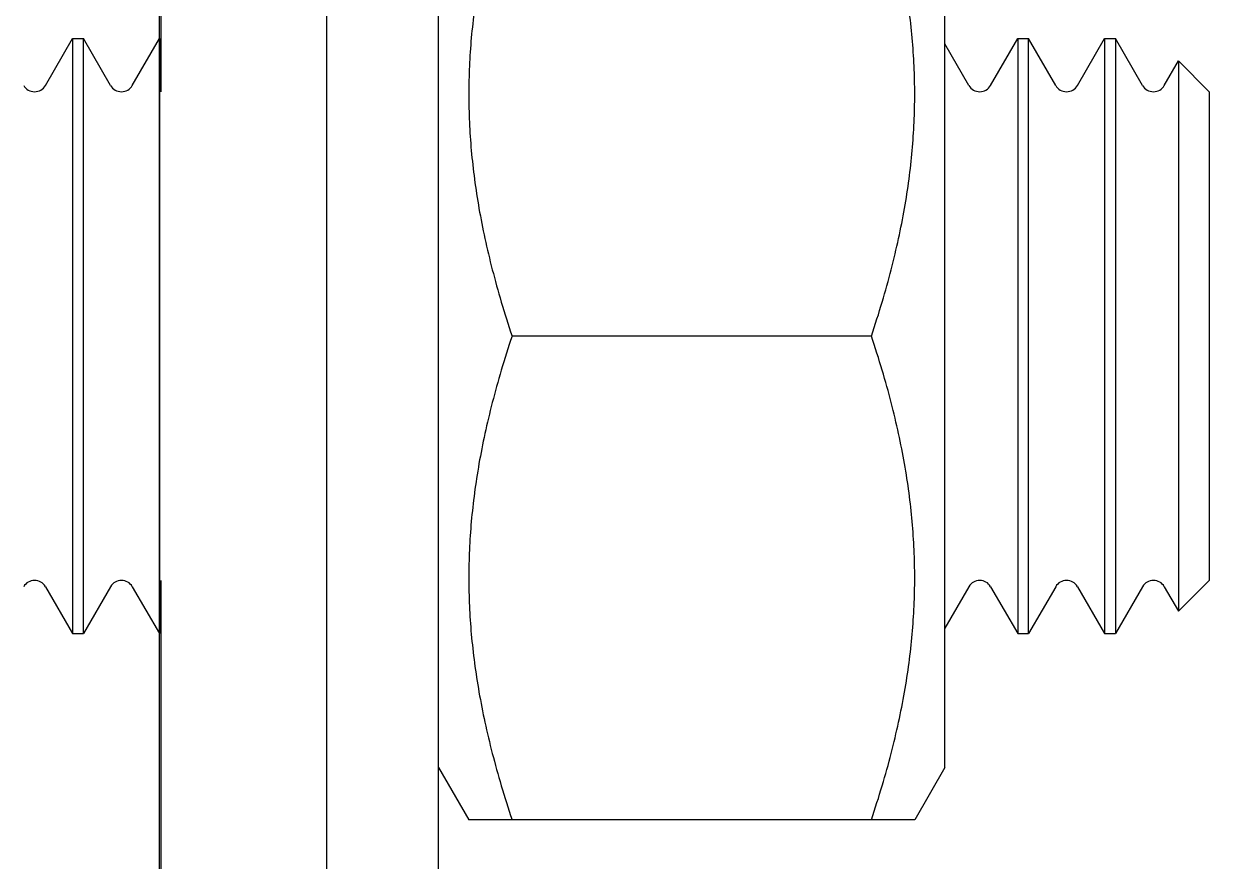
# Model space of a CAD drawing. Header units: millimetres. Extents: x -23083795 to 376618, y 113268 to 3804440.
# Drawn here: x 225491.02 to 225522.87, y 120892.37 to 120914.88 of the extents above; entities that cross this region are included whole.
import ezdxf

# ---------------------------------------------------------------- set-up
doc = ezdxf.new("R2010")
doc.units = ezdxf.units.MM
doc.header["$LTSCALE"] = 6
doc.layers.add('Duongcoban', color=4, linetype='Continuous', lineweight=30)

msp = doc.modelspace()

# ---------------------------------------------------------------- linework, layer by layer
at = {"color": 2, "lineweight": -3, "ltscale": 30, "extrusion": (0, 1, -2.22045e-16)}
for p, q in [((225494.6672, 120856.48691, -1.36858), (225494.6672, 120956.48691, -1.36858)), ((225494.70097, 120956.48691, -1.36858), (225494.70097, 120913.05749, -1.36858)), ((225499.1672, 120860.98691, -1.36858), (225499.1672, 120951.98691, -1.36858)), ((225502.1672, 120881.48691, -1.36858), (225502.1672, 120931.48691, -1.36858)), ((225515.7672, 120894.88691, -1.36858), (225515.7672, 120918.08691, -1.36858)), ((225491.6047, 120913.22395, -1.36858), (225492.33387, 120914.48691, -1.36858)), ((225492.33387, 120914.48691, -1.36858), (225492.33387, 120898.48691, -1.36858)), ((225492.33387, 120914.48691, -1.36858), (225492.62553, 120914.48691, -1.36858)), ((225492.62553, 120898.48691, -1.36858), (225492.62553, 120914.48691, -1.36858)), ((225493.3547, 120913.22395, -1.36858), (225492.62553, 120914.48691, -1.36858)), ((225493.93803, 120913.22395, -1.36858), (225494.6672, 120914.48691, -1.36858)), ((225494.6672, 120914.48691, -1.36858), (225494.6672, 120898.48691, -1.36858)), ((225516.99486, 120913.22395, -1.36858), (225517.72402, 120914.48691, -1.36858)), ((225517.72402, 120914.48691, -1.36858), (225517.72402, 120898.48691, -1.36858)), ((225517.72402, 120914.48691, -1.36858), (225518.01569, 120914.48691, -1.36858)), ((225518.01569, 120898.48691, -1.36858), (225518.01569, 120914.48691, -1.36858)), ((225518.74486, 120913.22395, -1.36858), (225518.01569, 120914.48691, -1.36858)), ((225519.32819, 120913.22395, -1.36858), (225520.05736, 120914.48691, -1.36858)), ((225520.05736, 120914.48691, -1.36858), (225520.05736, 120898.48691, -1.36858)), ((225520.05736, 120914.48691, -1.36858), (225520.34902, 120914.48691, -1.36858)), ((225520.34902, 120914.48691, -1.36858), (225520.34902, 120898.48691, -1.36858)), ((225521.07819, 120913.22395, -1.36858), (225520.34902, 120914.48691, -1.36858)), ((225516.41152, 120913.22395, -1.36858), (225515.7672, 120914.33995, -1.36858)), ((225521.66152, 120913.22395, -1.36858), (225522.04215, 120913.88322, -1.36858)), ((225522.04215, 120913.88322, -1.36858), (225522.04215, 120899.09059, -1.36858)), ((225522.86986, 120913.05552, -1.36858), (225522.04215, 120913.88322, -1.36858)), ((225522.86986, 120913.05552, -1.36858), (225522.86986, 120899.91829, -1.36858)), ((225513.79555, 120906.48691, -1.36858), (225504.13885, 120906.48691, -1.36858)), ((225491.6047, 120899.74986, -1.36858), (225492.33387, 120898.48691, -1.36858)), ((225493.3547, 120899.74986, -1.36858), (225492.62553, 120898.48691, -1.36858)), ((225493.93803, 120899.74986, -1.36858), (225494.6672, 120898.48691, -1.36858)), ((225494.70097, 120899.91632, -1.36858), (225494.70097, 120876.86337, -1.36858)), ((225516.41152, 120899.74986, -1.36858), (225515.7672, 120898.63386, -1.36858)), ((225516.99486, 120899.74986, -1.36858), (225517.72402, 120898.48691, -1.36858)), ((225518.74486, 120899.74986, -1.36858), (225518.01569, 120898.48691, -1.36858)), ((225519.32819, 120899.74986, -1.36858), (225520.05736, 120898.48691, -1.36858)), ((225521.07819, 120899.74986, -1.36858), (225520.34902, 120898.48691, -1.36858)), ((225521.66152, 120899.74986, -1.36858), (225522.04215, 120899.09059, -1.36858)), ((225522.86986, 120899.91829, -1.36858), (225522.04215, 120899.09059, -1.36858)), ((225492.33387, 120898.48691, -1.36858), (225492.62553, 120898.48691, -1.36858)), ((225517.72402, 120898.48691, -1.36858), (225518.01569, 120898.48691, -1.36858)), ((225520.05736, 120898.48691, -1.36858), (225520.34902, 120898.48691, -1.36858)), ((225502.1672, 120894.88691, -1.36858), (225502.97744, 120893.48353, -1.36858)), ((225515.7672, 120894.88691, -1.36858), (225514.95696, 120893.48353, -1.36858)), ((225513.79555, 120893.48353, -1.36858), (225504.13885, 120893.48353, -1.36858))]:
    msp.add_line(p, q, dxfattribs=at)
at = {"color": 2, "lineweight": -3, "ltscale": 30}
for centre, start, end in [((225491.31303, 120913.39235, -1.36858), 210, 330), ((225493.64637, 120913.39235, -1.36858), 210, 330), ((225516.70319, 120913.39235, -1.36858), 210, 330), ((225519.03652, 120913.39235, -1.36858), 210, 330), ((225521.36986, 120913.39235, -1.36858), 210, 330), ((225491.31303, 120899.58147, -1.36858), 30, 150), ((225493.64637, 120899.58147, -1.36858), 30, 150), ((225516.70319, 120899.58147, -1.36858), 30, 150), ((225519.03652, 120899.58147, -1.36858), 30, 150), ((225521.36986, 120899.58147, -1.36858), 30, 150)]:
    msp.add_arc(centre, 0.33679, start, end, dxfattribs=at)
for points, weights in [([(225504.13885, 120919.49028, -1.36858), (225501.97162, 120912.98859, -1.36858), (225504.13885, 120906.48691, -1.36858)], [1, 1.15470053838, 1]), ([(225513.79555, 120906.48691, -1.36858), (225515.96278, 120912.98859, -1.36858), (225513.79555, 120919.49028, -1.36858)], [1, 1.15470053838, 1]), ([(225504.13885, 120906.48691, -1.36858), (225501.97162, 120899.98522, -1.36858), (225504.13885, 120893.48353, -1.36858)], [1, 1.15470053838, 1]), ([(225513.79555, 120893.48353, -1.36858), (225515.96278, 120899.98522, -1.36858), (225513.79555, 120906.48691, -1.36858)], [1, 1.15470053838, 1]), ([(225504.13885, 120893.48353, -1.36858), (225502.97744, 120893.48353, -1.36858), (225502.97744, 120893.48353, -1.36858)], [1, 1.07735026919, 1.07735026919]), ([(225514.95696, 120893.48353, -1.36858), (225514.95696, 120893.48353, -1.36858), (225513.79555, 120893.48353, -1.36858)], [1.07735026919, 1.07735026919, 1])]:
    msp.add_rational_spline(points, weights, degree=2, dxfattribs=at)
at = {"layer": 'Duongcoban'}
msp.add_rational_spline([(225514.95696, 120893.48353), (225514.95696, 120893.48353), (225513.79555, 120893.48353)], [1.07735026919, 1.07735026919, 1], degree=2, dxfattribs=at)
msp.add_rational_spline([(225514.95696, 120893.48353), (225514.95696, 120893.48353), (225513.79555, 120893.48353)], [1.07735026919, 1.07735026919, 1], degree=2, dxfattribs=at)
msp.add_rational_spline([(225514.95696, 120893.48353), (225514.95696, 120893.48353), (225513.79555, 120893.48353)], [1.07735026919, 1.07735026919, 1], degree=2, dxfattribs=at)
msp.add_rational_spline([(225514.95696, 120893.48353), (225514.95696, 120893.48353), (225513.79555, 120893.48353)], [1.07735026919, 1.07735026919, 1], degree=2, dxfattribs=at)
msp.add_rational_spline([(225514.95696, 120893.48353), (225514.95696, 120893.48353), (225513.79555, 120893.48353)], [1.07735026919, 1.07735026919, 1], degree=2, dxfattribs=at)
msp.add_rational_spline([(225514.95696, 120893.48353), (225514.95696, 120893.48353), (225513.79555, 120893.48353)], [1.07735026919, 1.07735026919, 1], degree=2, dxfattribs=at)
msp.add_rational_spline([(225514.95696, 120893.48353), (225514.95696, 120893.48353), (225513.79555, 120893.48353)], [1.07735026919, 1.07735026919, 1], degree=2, dxfattribs=at)
msp.add_rational_spline([(225514.95696, 120893.48353), (225514.95696, 120893.48353), (225513.79555, 120893.48353)], [1.07735026919, 1.07735026919, 1], degree=2, dxfattribs=at)
msp.add_rational_spline([(225514.95696, 120893.48353), (225514.95696, 120893.48353), (225513.79555, 120893.48353)], [1.07735026919, 1.07735026919, 1], degree=2, dxfattribs=at)
msp.add_rational_spline([(225514.95696, 120893.48353), (225514.95696, 120893.48353), (225513.79555, 120893.48353)], [1.07735026919, 1.07735026919, 1], degree=2, dxfattribs=at)
msp.add_rational_spline([(225514.95696, 120893.48353), (225514.95696, 120893.48353), (225513.79555, 120893.48353)], [1.07735026919, 1.07735026919, 1], degree=2, dxfattribs=at)
msp.add_rational_spline([(225514.95696, 120893.48353), (225514.95696, 120893.48353), (225513.79555, 120893.48353)], [1.07735026919, 1.07735026919, 1], degree=2, dxfattribs=at)
msp.add_rational_spline([(225514.95696, 120893.48353), (225514.95696, 120893.48353), (225513.79555, 120893.48353)], [1.07735026919, 1.07735026919, 1], degree=2, dxfattribs=at)
msp.add_rational_spline([(225514.95696, 120893.48353), (225514.95696, 120893.48353), (225513.79555, 120893.48353)], [1.07735026919, 1.07735026919, 1], degree=2, dxfattribs=at)
msp.add_rational_spline([(225514.95696, 120893.48353), (225514.95696, 120893.48353), (225513.79555, 120893.48353)], [1.07735026919, 1.07735026919, 1], degree=2, dxfattribs=at)
msp.add_rational_spline([(225514.95696, 120893.48353), (225514.95696, 120893.48353), (225513.79555, 120893.48353)], [1.07735026919, 1.07735026919, 1], degree=2, dxfattribs=at)
msp.add_rational_spline([(225514.95696, 120893.48353), (225514.95696, 120893.48353), (225513.79555, 120893.48353)], [1.07735026919, 1.07735026919, 1], degree=2, dxfattribs=at)
msp.add_rational_spline([(225514.95696, 120893.48353), (225514.95696, 120893.48353), (225513.79555, 120893.48353)], [1.07735026919, 1.07735026919, 1], degree=2, dxfattribs=at)
msp.add_rational_spline([(225514.95696, 120893.48353), (225514.95696, 120893.48353), (225513.79555, 120893.48353)], [1.07735026919, 1.07735026919, 1], degree=2, dxfattribs=at)
msp.add_rational_spline([(225514.95696, 120893.48353), (225514.95696, 120893.48353), (225513.79555, 120893.48353)], [1.07735026919, 1.07735026919, 1], degree=2, dxfattribs=at)
msp.add_rational_spline([(225514.95696, 120893.48353), (225514.95696, 120893.48353), (225513.79555, 120893.48353)], [1.07735026919, 1.07735026919, 1], degree=2, dxfattribs=at)
msp.add_rational_spline([(225514.95696, 120893.48353), (225514.95696, 120893.48353), (225513.79555, 120893.48353)], [1.07735026919, 1.07735026919, 1], degree=2, dxfattribs=at)
msp.add_rational_spline([(225514.95696, 120893.48353), (225514.95696, 120893.48353), (225513.79555, 120893.48353)], [1.07735026919, 1.07735026919, 1], degree=2, dxfattribs=at)
msp.add_rational_spline([(225514.95696, 120893.48353), (225514.95696, 120893.48353), (225513.79555, 120893.48353)], [1.07735026919, 1.07735026919, 1], degree=2, dxfattribs=at)
msp.add_rational_spline([(225514.95696, 120893.48353), (225514.95696, 120893.48353), (225513.79555, 120893.48353)], [1.07735026919, 1.07735026919, 1], degree=2, dxfattribs=at)
msp.add_rational_spline([(225514.95696, 120893.48353), (225514.95696, 120893.48353), (225513.79555, 120893.48353)], [1.07735026919, 1.07735026919, 1], degree=2, dxfattribs=at)
msp.add_rational_spline([(225514.95696, 120893.48353), (225514.95696, 120893.48353), (225513.79555, 120893.48353)], [1.07735026919, 1.07735026919, 1], degree=2, dxfattribs=at)
msp.add_rational_spline([(225514.95696, 120893.48353), (225514.95696, 120893.48353), (225513.79555, 120893.48353)], [1.07735026919, 1.07735026919, 1], degree=2, dxfattribs=at)
msp.add_rational_spline([(225514.95696, 120893.48353), (225514.95696, 120893.48353), (225513.79555, 120893.48353)], [1.07735026919, 1.07735026919, 1], degree=2, dxfattribs=at)
msp.add_rational_spline([(225514.95696, 120893.48353), (225514.95696, 120893.48353), (225513.79555, 120893.48353)], [1.07735026919, 1.07735026919, 1], degree=2, dxfattribs=at)
msp.add_rational_spline([(225514.95696, 120893.48353), (225514.95696, 120893.48353), (225513.79555, 120893.48353)], [1.07735026919, 1.07735026919, 1], degree=2, dxfattribs=at)
msp.add_rational_spline([(225514.95696, 120893.48353), (225514.95696, 120893.48353), (225513.79555, 120893.48353)], [1.07735026919, 1.07735026919, 1], degree=2, dxfattribs=at)
msp.add_rational_spline([(225514.95696, 120893.48353), (225514.95696, 120893.48353), (225513.79555, 120893.48353)], [1.07735026919, 1.07735026919, 1], degree=2, dxfattribs=at)
msp.add_rational_spline([(225514.95696, 120893.48353), (225514.95696, 120893.48353), (225513.79555, 120893.48353)], [1.07735026919, 1.07735026919, 1], degree=2, dxfattribs=at)
msp.add_rational_spline([(225514.95696, 120893.48353), (225514.95696, 120893.48353), (225513.79555, 120893.48353)], [1.07735026919, 1.07735026919, 1], degree=2, dxfattribs=at)
msp.add_rational_spline([(225514.95696, 120893.48353), (225514.95696, 120893.48353), (225513.79555, 120893.48353)], [1.07735026919, 1.07735026919, 1], degree=2, dxfattribs=at)
msp.add_rational_spline([(225514.95696, 120893.48353), (225514.95696, 120893.48353), (225513.79555, 120893.48353)], [1.07735026919, 1.07735026919, 1], degree=2, dxfattribs=at)
msp.add_rational_spline([(225514.95696, 120893.48353), (225514.95696, 120893.48353), (225513.79555, 120893.48353)], [1.07735026919, 1.07735026919, 1], degree=2, dxfattribs=at)
msp.add_rational_spline([(225514.95696, 120893.48353), (225514.95696, 120893.48353), (225513.79555, 120893.48353)], [1.07735026919, 1.07735026919, 1], degree=2, dxfattribs=at)
msp.add_rational_spline([(225514.95696, 120893.48353), (225514.95696, 120893.48353), (225513.79555, 120893.48353)], [1.07735026919, 1.07735026919, 1], degree=2, dxfattribs=at)
msp.add_rational_spline([(225514.95696, 120893.48353), (225514.95696, 120893.48353), (225513.79555, 120893.48353)], [1.07735026919, 1.07735026919, 1], degree=2, dxfattribs=at)
msp.add_rational_spline([(225514.95696, 120893.48353), (225514.95696, 120893.48353), (225513.79555, 120893.48353)], [1.07735026919, 1.07735026919, 1], degree=2, dxfattribs=at)
msp.add_rational_spline([(225514.95696, 120893.48353), (225514.95696, 120893.48353), (225513.79555, 120893.48353)], [1.07735026919, 1.07735026919, 1], degree=2, dxfattribs=at)
msp.add_rational_spline([(225514.95696, 120893.48353), (225514.95696, 120893.48353), (225513.79555, 120893.48353)], [1.07735026919, 1.07735026919, 1], degree=2, dxfattribs=at)
msp.add_rational_spline([(225514.95696, 120893.48353), (225514.95696, 120893.48353), (225513.79555, 120893.48353)], [1.07735026919, 1.07735026919, 1], degree=2, dxfattribs=at)
msp.add_rational_spline([(225514.95696, 120893.48353), (225514.95696, 120893.48353), (225513.79555, 120893.48353)], [1.07735026919, 1.07735026919, 1], degree=2, dxfattribs=at)
msp.add_rational_spline([(225514.95696, 120893.48353), (225514.95696, 120893.48353), (225513.79555, 120893.48353)], [1.07735026919, 1.07735026919, 1], degree=2, dxfattribs=at)
msp.add_rational_spline([(225514.95696, 120893.48353), (225514.95696, 120893.48353), (225513.79555, 120893.48353)], [1.07735026919, 1.07735026919, 1], degree=2, dxfattribs=at)
msp.add_rational_spline([(225514.95696, 120893.48353), (225514.95696, 120893.48353), (225513.79555, 120893.48353)], [1.07735026919, 1.07735026919, 1], degree=2, dxfattribs=at)
msp.add_rational_spline([(225514.95696, 120893.48353), (225514.95696, 120893.48353), (225513.79555, 120893.48353)], [1.07735026919, 1.07735026919, 1], degree=2, dxfattribs=at)
msp.add_rational_spline([(225514.95696, 120893.48353), (225514.95696, 120893.48353), (225513.79555, 120893.48353)], [1.07735026919, 1.07735026919, 1], degree=2, dxfattribs=at)
msp.add_rational_spline([(225514.95696, 120893.48353), (225514.95696, 120893.48353), (225513.79555, 120893.48353)], [1.07735026919, 1.07735026919, 1], degree=2, dxfattribs=at)
msp.add_rational_spline([(225514.95696, 120893.48353), (225514.95696, 120893.48353), (225513.79555, 120893.48353)], [1.07735026919, 1.07735026919, 1], degree=2, dxfattribs=at)
msp.add_rational_spline([(225514.95696, 120893.48353), (225514.95696, 120893.48353), (225513.79555, 120893.48353)], [1.07735026919, 1.07735026919, 1], degree=2, dxfattribs=at)
msp.add_rational_spline([(225514.95696, 120893.48353), (225514.95696, 120893.48353), (225513.79555, 120893.48353)], [1.07735026919, 1.07735026919, 1], degree=2, dxfattribs=at)
msp.add_rational_spline([(225514.95696, 120893.48353), (225514.95696, 120893.48353), (225513.79555, 120893.48353)], [1.07735026919, 1.07735026919, 1], degree=2, dxfattribs=at)
msp.add_rational_spline([(225514.95696, 120893.48353), (225514.95696, 120893.48353), (225513.79555, 120893.48353)], [1.07735026919, 1.07735026919, 1], degree=2, dxfattribs=at)
msp.add_rational_spline([(225514.95696, 120893.48353), (225514.95696, 120893.48353), (225513.79555, 120893.48353)], [1.07735026919, 1.07735026919, 1], degree=2, dxfattribs=at)
msp.add_rational_spline([(225514.95696, 120893.48353), (225514.95696, 120893.48353), (225513.79555, 120893.48353)], [1.07735026919, 1.07735026919, 1], degree=2, dxfattribs=at)
msp.add_rational_spline([(225514.95696, 120893.48353), (225514.95696, 120893.48353), (225513.79555, 120893.48353)], [1.07735026919, 1.07735026919, 1], degree=2, dxfattribs=at)
msp.add_rational_spline([(225514.95696, 120893.48353), (225514.95696, 120893.48353), (225513.79555, 120893.48353)], [1.07735026919, 1.07735026919, 1], degree=2, dxfattribs=at)
msp.add_rational_spline([(225514.95696, 120893.48353), (225514.95696, 120893.48353), (225513.79555, 120893.48353)], [1.07735026919, 1.07735026919, 1], degree=2, dxfattribs=at)
msp.add_rational_spline([(225514.95696, 120893.48353), (225514.95696, 120893.48353), (225513.79555, 120893.48353)], [1.07735026919, 1.07735026919, 1], degree=2, dxfattribs=at)
msp.add_rational_spline([(225514.95696, 120893.48353), (225514.95696, 120893.48353), (225513.79555, 120893.48353)], [1.07735026919, 1.07735026919, 1], degree=2, dxfattribs=at)
msp.add_rational_spline([(225514.95696, 120893.48353), (225514.95696, 120893.48353), (225513.79555, 120893.48353)], [1.07735026919, 1.07735026919, 1], degree=2, dxfattribs=at)
msp.add_rational_spline([(225514.95696, 120893.48353), (225514.95696, 120893.48353), (225513.79555, 120893.48353)], [1.07735026919, 1.07735026919, 1], degree=2, dxfattribs=at)
msp.add_rational_spline([(225514.95696, 120893.48353), (225514.95696, 120893.48353), (225513.79555, 120893.48353)], [1.07735026919, 1.07735026919, 1], degree=2, dxfattribs=at)
msp.add_rational_spline([(225514.95696, 120893.48353), (225514.95696, 120893.48353), (225513.79555, 120893.48353)], [1.07735026919, 1.07735026919, 1], degree=2, dxfattribs=at)
msp.add_rational_spline([(225514.95696, 120893.48353), (225514.95696, 120893.48353), (225513.79555, 120893.48353)], [1.07735026919, 1.07735026919, 1], degree=2, dxfattribs=at)
msp.add_rational_spline([(225514.95696, 120893.48353), (225514.95696, 120893.48353), (225513.79555, 120893.48353)], [1.07735026919, 1.07735026919, 1], degree=2, dxfattribs=at)
msp.add_rational_spline([(225514.95696, 120893.48353), (225514.95696, 120893.48353), (225513.79555, 120893.48353)], [1.07735026919, 1.07735026919, 1], degree=2, dxfattribs=at)
msp.add_rational_spline([(225514.95696, 120893.48353), (225514.95696, 120893.48353), (225513.79555, 120893.48353)], [1.07735026919, 1.07735026919, 1], degree=2, dxfattribs=at)
msp.add_rational_spline([(225514.95696, 120893.48353), (225514.95696, 120893.48353), (225513.79555, 120893.48353)], [1.07735026919, 1.07735026919, 1], degree=2, dxfattribs=at)
msp.add_rational_spline([(225514.95696, 120893.48353), (225514.95696, 120893.48353), (225513.79555, 120893.48353)], [1.07735026919, 1.07735026919, 1], degree=2, dxfattribs=at)
msp.add_rational_spline([(225514.95696, 120893.48353), (225514.95696, 120893.48353), (225513.79555, 120893.48353)], [1.07735026919, 1.07735026919, 1], degree=2, dxfattribs=at)
msp.add_rational_spline([(225514.95696, 120893.48353), (225514.95696, 120893.48353), (225513.79555, 120893.48353)], [1.07735026919, 1.07735026919, 1], degree=2, dxfattribs=at)
msp.add_rational_spline([(225514.95696, 120893.48353), (225514.95696, 120893.48353), (225513.79555, 120893.48353)], [1.07735026919, 1.07735026919, 1], degree=2, dxfattribs=at)
msp.add_rational_spline([(225514.95696, 120893.48353), (225514.95696, 120893.48353), (225513.79555, 120893.48353)], [1.07735026919, 1.07735026919, 1], degree=2, dxfattribs=at)
msp.add_rational_spline([(225514.95696, 120893.48353), (225514.95696, 120893.48353), (225513.79555, 120893.48353)], [1.07735026919, 1.07735026919, 1], degree=2, dxfattribs=at)
msp.add_rational_spline([(225514.95696, 120893.48353), (225514.95696, 120893.48353), (225513.79555, 120893.48353)], [1.07735026919, 1.07735026919, 1], degree=2, dxfattribs=at)
msp.add_rational_spline([(225514.95696, 120893.48353), (225514.95696, 120893.48353), (225513.79555, 120893.48353)], [1.07735026919, 1.07735026919, 1], degree=2, dxfattribs=at)
msp.add_rational_spline([(225514.95696, 120893.48353), (225514.95696, 120893.48353), (225513.79555, 120893.48353)], [1.07735026919, 1.07735026919, 1], degree=2, dxfattribs=at)
msp.add_rational_spline([(225514.95696, 120893.48353), (225514.95696, 120893.48353), (225513.79555, 120893.48353)], [1.07735026919, 1.07735026919, 1], degree=2, dxfattribs=at)
msp.add_rational_spline([(225514.95696, 120893.48353), (225514.95696, 120893.48353), (225513.79555, 120893.48353)], [1.07735026919, 1.07735026919, 1], degree=2, dxfattribs=at)
msp.add_rational_spline([(225514.95696, 120893.48353), (225514.95696, 120893.48353), (225513.79555, 120893.48353)], [1.07735026919, 1.07735026919, 1], degree=2, dxfattribs=at)
msp.add_rational_spline([(225514.95696, 120893.48353), (225514.95696, 120893.48353), (225513.79555, 120893.48353)], [1.07735026919, 1.07735026919, 1], degree=2, dxfattribs=at)
msp.add_rational_spline([(225514.95696, 120893.48353), (225514.95696, 120893.48353), (225513.79555, 120893.48353)], [1.07735026919, 1.07735026919, 1], degree=2, dxfattribs=at)
msp.add_rational_spline([(225514.95696, 120893.48353), (225514.95696, 120893.48353), (225513.79555, 120893.48353)], [1.07735026919, 1.07735026919, 1], degree=2, dxfattribs=at)
msp.add_rational_spline([(225514.95696, 120893.48353), (225514.95696, 120893.48353), (225513.79555, 120893.48353)], [1.07735026919, 1.07735026919, 1], degree=2, dxfattribs=at)
msp.add_rational_spline([(225514.95696, 120893.48353), (225514.95696, 120893.48353), (225513.79555, 120893.48353)], [1.07735026919, 1.07735026919, 1], degree=2, dxfattribs=at)
msp.add_rational_spline([(225514.95696, 120893.48353), (225514.95696, 120893.48353), (225513.79555, 120893.48353)], [1.07735026919, 1.07735026919, 1], degree=2, dxfattribs=at)
msp.add_rational_spline([(225514.95696, 120893.48353), (225514.95696, 120893.48353), (225513.79555, 120893.48353)], [1.07735026919, 1.07735026919, 1], degree=2, dxfattribs=at)
msp.add_rational_spline([(225514.95696, 120893.48353), (225514.95696, 120893.48353), (225513.79555, 120893.48353)], [1.07735026919, 1.07735026919, 1], degree=2, dxfattribs=at)
msp.add_rational_spline([(225514.95696, 120893.48353), (225514.95696, 120893.48353), (225513.79555, 120893.48353)], [1.07735026919, 1.07735026919, 1], degree=2, dxfattribs=at)
msp.add_rational_spline([(225514.95696, 120893.48353), (225514.95696, 120893.48353), (225513.79555, 120893.48353)], [1.07735026919, 1.07735026919, 1], degree=2, dxfattribs=at)
msp.add_rational_spline([(225514.95696, 120893.48353), (225514.95696, 120893.48353), (225513.79555, 120893.48353)], [1.07735026919, 1.07735026919, 1], degree=2, dxfattribs=at)
msp.add_rational_spline([(225514.95696, 120893.48353), (225514.95696, 120893.48353), (225513.79555, 120893.48353)], [1.07735026919, 1.07735026919, 1], degree=2, dxfattribs=at)
msp.add_rational_spline([(225514.95696, 120893.48353), (225514.95696, 120893.48353), (225513.79555, 120893.48353)], [1.07735026919, 1.07735026919, 1], degree=2, dxfattribs=at)
msp.add_rational_spline([(225514.95696, 120893.48353), (225514.95696, 120893.48353), (225513.79555, 120893.48353)], [1.07735026919, 1.07735026919, 1], degree=2, dxfattribs=at)
msp.add_rational_spline([(225514.95696, 120893.48353), (225514.95696, 120893.48353), (225513.79555, 120893.48353)], [1.07735026919, 1.07735026919, 1], degree=2, dxfattribs=at)
msp.add_rational_spline([(225514.95696, 120893.48353), (225514.95696, 120893.48353), (225513.79555, 120893.48353)], [1.07735026919, 1.07735026919, 1], degree=2, dxfattribs=at)
msp.add_rational_spline([(225514.95696, 120893.48353), (225514.95696, 120893.48353), (225513.79555, 120893.48353)], [1.07735026919, 1.07735026919, 1], degree=2, dxfattribs=at)
msp.add_rational_spline([(225514.95696, 120893.48353), (225514.95696, 120893.48353), (225513.79555, 120893.48353)], [1.07735026919, 1.07735026919, 1], degree=2, dxfattribs=at)
msp.add_rational_spline([(225514.95696, 120893.48353), (225514.95696, 120893.48353), (225513.79555, 120893.48353)], [1.07735026919, 1.07735026919, 1], degree=2, dxfattribs=at)
msp.add_rational_spline([(225514.95696, 120893.48353), (225514.95696, 120893.48353), (225513.79555, 120893.48353)], [1.07735026919, 1.07735026919, 1], degree=2, dxfattribs=at)
msp.add_rational_spline([(225514.95696, 120893.48353), (225514.95696, 120893.48353), (225513.79555, 120893.48353)], [1.07735026919, 1.07735026919, 1], degree=2, dxfattribs=at)
msp.add_rational_spline([(225514.95696, 120893.48353), (225514.95696, 120893.48353), (225513.79555, 120893.48353)], [1.07735026919, 1.07735026919, 1], degree=2, dxfattribs=at)
msp.add_rational_spline([(225514.95696, 120893.48353), (225514.95696, 120893.48353), (225513.79555, 120893.48353)], [1.07735026919, 1.07735026919, 1], degree=2, dxfattribs=at)
msp.add_rational_spline([(225514.95696, 120893.48353), (225514.95696, 120893.48353), (225513.79555, 120893.48353)], [1.07735026919, 1.07735026919, 1], degree=2, dxfattribs=at)
msp.add_rational_spline([(225514.95696, 120893.48353), (225514.95696, 120893.48353), (225513.79555, 120893.48353)], [1.07735026919, 1.07735026919, 1], degree=2, dxfattribs=at)
msp.add_rational_spline([(225514.95696, 120893.48353), (225514.95696, 120893.48353), (225513.79555, 120893.48353)], [1.07735026919, 1.07735026919, 1], degree=2, dxfattribs=at)
msp.add_rational_spline([(225514.95696, 120893.48353), (225514.95696, 120893.48353), (225513.79555, 120893.48353)], [1.07735026919, 1.07735026919, 1], degree=2, dxfattribs=at)
msp.add_rational_spline([(225514.95696, 120893.48353), (225514.95696, 120893.48353), (225513.79555, 120893.48353)], [1.07735026919, 1.07735026919, 1], degree=2, dxfattribs=at)
msp.add_rational_spline([(225514.95696, 120893.48353), (225514.95696, 120893.48353), (225513.79555, 120893.48353)], [1.07735026919, 1.07735026919, 1], degree=2, dxfattribs=at)
msp.add_rational_spline([(225514.95696, 120893.48353), (225514.95696, 120893.48353), (225513.79555, 120893.48353)], [1.07735026919, 1.07735026919, 1], degree=2, dxfattribs=at)
msp.add_rational_spline([(225514.95696, 120893.48353), (225514.95696, 120893.48353), (225513.79555, 120893.48353)], [1.07735026919, 1.07735026919, 1], degree=2, dxfattribs=at)
msp.add_rational_spline([(225514.95696, 120893.48353), (225514.95696, 120893.48353), (225513.79555, 120893.48353)], [1.07735026919, 1.07735026919, 1], degree=2, dxfattribs=at)
msp.add_rational_spline([(225514.95696, 120893.48353), (225514.95696, 120893.48353), (225513.79555, 120893.48353)], [1.07735026919, 1.07735026919, 1], degree=2, dxfattribs=at)
msp.add_rational_spline([(225514.95696, 120893.48353), (225514.95696, 120893.48353), (225513.79555, 120893.48353)], [1.07735026919, 1.07735026919, 1], degree=2, dxfattribs=at)
msp.add_rational_spline([(225514.95696, 120893.48353), (225514.95696, 120893.48353), (225513.79555, 120893.48353)], [1.07735026919, 1.07735026919, 1], degree=2, dxfattribs=at)
msp.add_rational_spline([(225514.95696, 120893.48353), (225514.95696, 120893.48353), (225513.79555, 120893.48353)], [1.07735026919, 1.07735026919, 1], degree=2, dxfattribs=at)
msp.add_rational_spline([(225514.95696, 120893.48353), (225514.95696, 120893.48353), (225513.79555, 120893.48353)], [1.07735026919, 1.07735026919, 1], degree=2, dxfattribs=at)
msp.add_rational_spline([(225514.95696, 120893.48353), (225514.95696, 120893.48353), (225513.79555, 120893.48353)], [1.07735026919, 1.07735026919, 1], degree=2, dxfattribs=at)
msp.add_rational_spline([(225514.95696, 120893.48353), (225514.95696, 120893.48353), (225513.79555, 120893.48353)], [1.07735026919, 1.07735026919, 1], degree=2, dxfattribs=at)
msp.add_rational_spline([(225514.95696, 120893.48353), (225514.95696, 120893.48353), (225513.79555, 120893.48353)], [1.07735026919, 1.07735026919, 1], degree=2, dxfattribs=at)
msp.add_rational_spline([(225514.95696, 120893.48353), (225514.95696, 120893.48353), (225513.79555, 120893.48353)], [1.07735026919, 1.07735026919, 1], degree=2, dxfattribs=at)
msp.add_rational_spline([(225514.95696, 120893.48353), (225514.95696, 120893.48353), (225513.79555, 120893.48353)], [1.07735026919, 1.07735026919, 1], degree=2, dxfattribs=at)
msp.add_rational_spline([(225514.95696, 120893.48353), (225514.95696, 120893.48353), (225513.79555, 120893.48353)], [1.07735026919, 1.07735026919, 1], degree=2, dxfattribs=at)
msp.add_rational_spline([(225514.95696, 120893.48353), (225514.95696, 120893.48353), (225513.79555, 120893.48353)], [1.07735026919, 1.07735026919, 1], degree=2, dxfattribs=at)
msp.add_rational_spline([(225514.95696, 120893.48353), (225514.95696, 120893.48353), (225513.79555, 120893.48353)], [1.07735026919, 1.07735026919, 1], degree=2, dxfattribs=at)
msp.add_rational_spline([(225514.95696, 120893.48353), (225514.95696, 120893.48353), (225513.79555, 120893.48353)], [1.07735026919, 1.07735026919, 1], degree=2, dxfattribs=at)
msp.add_rational_spline([(225514.95696, 120893.48353), (225514.95696, 120893.48353), (225513.79555, 120893.48353)], [1.07735026919, 1.07735026919, 1], degree=2, dxfattribs=at)
msp.add_rational_spline([(225514.95696, 120893.48353), (225514.95696, 120893.48353), (225513.79555, 120893.48353)], [1.07735026919, 1.07735026919, 1], degree=2, dxfattribs=at)
msp.add_rational_spline([(225514.95696, 120893.48353), (225514.95696, 120893.48353), (225513.79555, 120893.48353)], [1.07735026919, 1.07735026919, 1], degree=2, dxfattribs=at)
msp.add_rational_spline([(225514.95696, 120893.48353), (225514.95696, 120893.48353), (225513.79555, 120893.48353)], [1.07735026919, 1.07735026919, 1], degree=2, dxfattribs=at)
msp.add_rational_spline([(225514.95696, 120893.48353), (225514.95696, 120893.48353), (225513.79555, 120893.48353)], [1.07735026919, 1.07735026919, 1], degree=2, dxfattribs=at)
msp.add_rational_spline([(225514.95696, 120893.48353), (225514.95696, 120893.48353), (225513.79555, 120893.48353)], [1.07735026919, 1.07735026919, 1], degree=2, dxfattribs=at)
msp.add_rational_spline([(225514.95696, 120893.48353), (225514.95696, 120893.48353), (225513.79555, 120893.48353)], [1.07735026919, 1.07735026919, 1], degree=2, dxfattribs=at)
msp.add_rational_spline([(225514.95696, 120893.48353), (225514.95696, 120893.48353), (225513.79555, 120893.48353)], [1.07735026919, 1.07735026919, 1], degree=2, dxfattribs=at)
msp.add_rational_spline([(225514.95696, 120893.48353), (225514.95696, 120893.48353), (225513.79555, 120893.48353)], [1.07735026919, 1.07735026919, 1], degree=2, dxfattribs=at)
msp.add_rational_spline([(225514.95696, 120893.48353), (225514.95696, 120893.48353), (225513.79555, 120893.48353)], [1.07735026919, 1.07735026919, 1], degree=2, dxfattribs=at)
msp.add_rational_spline([(225514.95696, 120893.48353), (225514.95696, 120893.48353), (225513.79555, 120893.48353)], [1.07735026919, 1.07735026919, 1], degree=2, dxfattribs=at)
msp.add_rational_spline([(225514.95696, 120893.48353), (225514.95696, 120893.48353), (225513.79555, 120893.48353)], [1.07735026919, 1.07735026919, 1], degree=2, dxfattribs=at)
msp.add_rational_spline([(225514.95696, 120893.48353), (225514.95696, 120893.48353), (225513.79555, 120893.48353)], [1.07735026919, 1.07735026919, 1], degree=2, dxfattribs=at)
msp.add_rational_spline([(225514.95696, 120893.48353), (225514.95696, 120893.48353), (225513.79555, 120893.48353)], [1.07735026919, 1.07735026919, 1], degree=2, dxfattribs=at)
msp.add_rational_spline([(225514.95696, 120893.48353), (225514.95696, 120893.48353), (225513.79555, 120893.48353)], [1.07735026919, 1.07735026919, 1], degree=2, dxfattribs=at)
msp.add_rational_spline([(225514.95696, 120893.48353), (225514.95696, 120893.48353), (225513.79555, 120893.48353)], [1.07735026919, 1.07735026919, 1], degree=2, dxfattribs=at)
msp.add_rational_spline([(225514.95696, 120893.48353), (225514.95696, 120893.48353), (225513.79555, 120893.48353)], [1.07735026919, 1.07735026919, 1], degree=2, dxfattribs=at)
msp.add_rational_spline([(225514.95696, 120893.48353), (225514.95696, 120893.48353), (225513.79555, 120893.48353)], [1.07735026919, 1.07735026919, 1], degree=2, dxfattribs=at)
msp.add_rational_spline([(225514.95696, 120893.48353), (225514.95696, 120893.48353), (225513.79555, 120893.48353)], [1.07735026919, 1.07735026919, 1], degree=2, dxfattribs=at)

doc.saveas('drawing.dxf')
